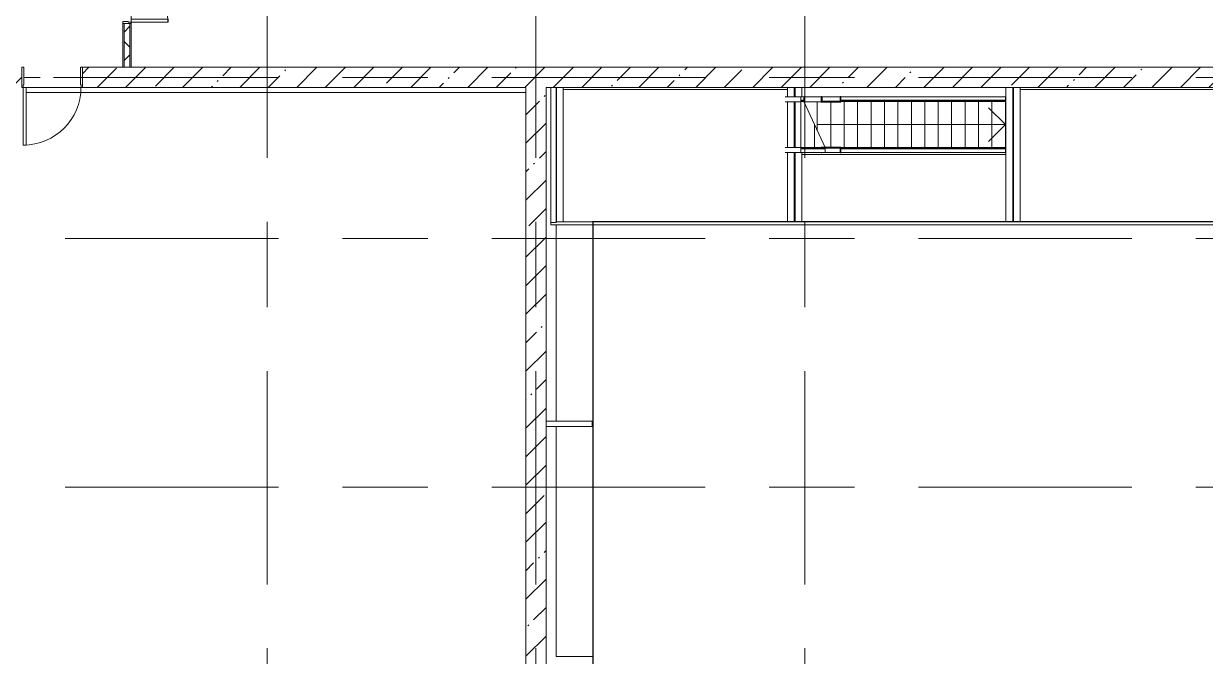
# Model space of a CAD drawing. Header units: millimetres. Extents: x 48966 to 155647, y -43515 to 26217.
# Drawn here: x 74307 to 91894, y -103 to 9317 of the extents above; entities that cross this region are included whole.
import ezdxf

# ---------------------------------------------------------------- set-up
doc = ezdxf.new("R2010")
doc.units = ezdxf.units.MM
doc.linetypes.add('IMPORT-01 Штриховая _2 мм_', pattern=[600, 400, -200])
doc.linetypes.add('Осевые', pattern=[6350, 1270, -952.5, 3175, -952.5])
for name, color, linetype, lineweight in [('_Разделитель помещений_', 7, 'IMPORT-01 Штриховая _2 мм_', 9), ('Двери', 7, 'Continuous', 9), ('Каркас несущий', 7, 'Continuous', 9), ('Каркас несущий-1', 7, 'Continuous', 25), ('Каркас_Импост', 7, 'Continuous', 9), ('Контуры', 7, 'Continuous', 9), ('Линии подступенков-1', 7, 'Continuous', 9), ('Линии свеса', 7, 'Continuous', 9), ('Марки вырезов', 7, 'Continuous', 9), ('Общие ребра', 7, 'Continuous', 9), ('Ограждение', 7, 'Continuous', 9), ('Оси-2', 7, 'Осевые', 9), ('Панель', 7, 'Continuous', 9), ('Перекрытия', 7, 'Continuous', 9), ('Поручни', 7, 'Continuous', 9), ('Стены-1', 7, 'Continuous', 18), ('Стрелки вверх', 7, 'Continuous', 9), ('Штриховка разреза-1', 7, 'Continuous', 9)]:
    doc.layers.add(name, color=color, linetype=linetype, lineweight=lineweight)
pattern_1 = [(45, (0, 0), (-424.264, 424.264), [600, -100, 20, -100]), (45, (0, 424), (-424.264, 424.264), [])]

# ---------------------------------------------------------------- blocks, each defined once
blk = doc.blocks.new('Ограждение - Ограждение-583171-План 5-го этажа на отм_ _12_600')
at = {"layer": 'Поручни'}
for p, q in [((82152, 6369), (82152, 6386)), ((82152, 6367), (82152, 6380)), ((82152, 6323), (82152, 6373)), ((82152, 6367), (82152, 6371)), ((82237, 6386), (82232, 6386)), ((82232, 6373), (82237, 6373)), ((85787, 6386), (85777, 6386)), ((85777, 6373), (85787, 6373)), ((89037, 6386), (89027, 6386)), ((89027, 6373), (89037, 6373)), ((82152, 6323), (82778, 6323)), ((82782, 6323), (102037, 6323))]:
    blk.add_line(p, q, dxfattribs=at)
blk = doc.blocks.new('Швеллеры стальные гнутые равнополочные  ГОСТ 8278-83_Гн_ - Гн200x80x5-592592-План 5-го этажа на отм_ _12_600')
at = {"layer": 'Каркас несущий'}
for p, q in [((-1005, 12), (-1005, 80)), ((-1005, 7), (-1005, 80)), ((-1005, 80), (1005, 80)), ((-1005, 80), (1005, 80)), ((-1005, 0), (1005, 0)), ((1005, 80), (1005, 7)), ((1005, 80), (1005, 12)), ((1005, 7), (1005, 0))]:
    blk.add_line(p, q, dxfattribs=at)
blk = doc.blocks.new('Уголки стальные горячекатанные равнополочные ГОСТ 8509-93 - L100x8-568910-План 5-го этажа на отм_ _12_600')
at = {"layer": 'Каркас несущий'}
for p, q in [((82237, 8367), (82337, 8367)), ((82237, 8367), (82237, 6367)), ((82241, 8367), (82238, 8367)), ((82329, 8367), (82317, 8367)), ((82333, 8367), (82330, 8367)), ((82337, 8367), (82337, 6367)), ((82337, 6367), (82237, 6367)), ((82238, 6367), (82241, 6367)), ((82317, 6367), (82329, 6367)), ((82330, 6367), (82333, 6367))]:
    blk.add_line(p, q, dxfattribs=at)
blk = doc.blocks.new('Ограждение - Ограждение-585888-План 5-го этажа на отм_ _12_600')
at = {"layer": 'Поручни'}
for p, q in [((82772, 6367), (82772, 6371)), ((104032, 6371), (82772, 6371)), ((82772, 6367), (104032, 6367))]:
    blk.add_line(p, q, dxfattribs=at)
blk = doc.blocks.new('Уголки стальные горячекатанные равнополочные ГОСТ 8509-93 - L100x8-V1-План 5-го этажа на отм_ _12_600')
at = {"layer": 'Каркас несущий'}
for p, q in [((88927, 8367), (89027, 8367)), ((88927, 6367), (88927, 8367)), ((88933, 8367), (88931, 8367)), ((88947, 8367), (88935, 8367)), ((89025, 8367), (89023, 8367)), ((89027, 6367), (89027, 8367)), ((89027, 6367), (88927, 6367)), ((88931, 6367), (88933, 6367)), ((88935, 6367), (88947, 6367)), ((89023, 6367), (89025, 6367))]:
    blk.add_line(p, q, dxfattribs=at)
blk = doc.blocks.new('Уголки стальные горячекатанные равнополочные ГОСТ 8509-93 - L100x8-V3-План 5-го этажа на отм_ _12_600')
at = {"layer": 'Каркас несущий'}
for p, q in [((85677, 8367), (85777, 8367)), ((85677, 8227), (85677, 8367)), ((85683, 8367), (85681, 8367)), ((85697, 8367), (85685, 8367)), ((85775, 8367), (85773, 8367)), ((85777, 8227), (85777, 8367)), ((85677, 7473), (85677, 8151)), ((85777, 7473), (85777, 8151)), ((85677, 6367), (85677, 7397)), ((85777, 6367), (85777, 7397)), ((85777, 6367), (85677, 6367)), ((85681, 6367), (85683, 6367)), ((85685, 6367), (85697, 6367)), ((85773, 6367), (85775, 6367))]:
    blk.add_line(p, q, dxfattribs=at)
blk = doc.blocks.new('Уголки стальные горячекатанные равнополочные ГОСТ 8509-93 - L100x8-V4-План 5-го этажа на отм_ _12_600')
at = {"layer": 'Каркас несущий'}
for p, q in [((85787, 8367), (85887, 8367)), ((85787, 8367), (85787, 8227)), ((85791, 8367), (85788, 8367)), ((85879, 8367), (85867, 8367)), ((85883, 8367), (85880, 8367)), ((85887, 8367), (85887, 8227)), ((85787, 8151), (85787, 7473)), ((85787, 7397), (85787, 6367)), ((85887, 7397), (85887, 6367)), ((85887, 6367), (85787, 6367)), ((85788, 6367), (85791, 6367)), ((85867, 6367), (85879, 6367)), ((85880, 6367), (85883, 6367))]:
    blk.add_line(p, q, dxfattribs=at)
blk = doc.blocks.new('Ограждение - Ограждение-591092-План 5-го этажа на отм_ _12_600')
at = {"layer": 'Поручни'}
for p, q in [((82778, 6373), (82778, -13737)), ((82778, 6373), (82782, 6373)), ((82782, -13733), (82782, 6373))]:
    blk.add_line(p, q, dxfattribs=at)
blk = doc.blocks.new('Швеллеры стальные гнутые равнополочные  ГОСТ 8278-83_Гн_ - Гн160x80x5-592820-План 5-го этажа на отм_ _12_600')
at = {"layer": 'Каркас несущий'}
for p, q in [((-350, 12), (-350, 80)), ((-350, 7), (-350, 80)), ((-350, 80), (337, 80)), ((-350, 80), (337, 80)), ((-350, 12), (-350, 7)), ((-350, 7), (-350, 12)), ((-350, 7), (-350, 2)), ((-350, 2), (-350, 7)), ((-350, 0), (337, 0)), ((337, 80), (337, 7)), ((337, 80), (337, 12)), ((337, 12), (337, 7)), ((337, 7), (337, 12)), ((337, 7), (337, 0)), ((337, 2), (337, 7))]:
    blk.add_line(p, q, dxfattribs=at)
blk = doc.blocks.new('Ограждение - Ограждение-614721-План 5-го этажа на отм_ _12_600')
at = {"layer": 'Поручни'}
for p, q in [((86462, 8226), (86465, 8226)), ((86471, 8226), (88918, 8226)), ((86471, 8176), (88918, 8176)), ((86471, 8163), (88918, 8163)), ((88918, 8226), (88918, 8176)), ((88918, 8182), (88918, 8178)), ((88918, 8182), (88918, 8163))]:
    blk.add_line(p, q, dxfattribs=at)
blk = doc.blocks.new('Ограждение - Ограждение-614725-План 5-го этажа на отм_ _12_600')
at = {"layer": 'Поручни'}
for p, q in [((86471, 7464), (88918, 7464)), ((86471, 7451), (88918, 7451)), ((86471, 7401), (88918, 7401)), ((88918, 7464), (88918, 7445)), ((88918, 7451), (88918, 7401)), ((88918, 7449), (88918, 7445))]:
    blk.add_line(p, q, dxfattribs=at)
blk = doc.blocks.new('Ограждение - Ограждение-616430-План 5-го этажа на отм_ _12_600')
at = {"layer": 'Поручни'}
for p, q in [((85874, 8226), (85916, 8226)), ((85874, 8176), (85874, 8226)), ((85874, 8178), (85874, 8182)), ((85874, 8163), (85874, 8182)), ((85874, 8176), (85916, 8176)), ((85874, 8163), (85916, 8163)), ((85916, 8176), (85916, 8226)), ((85916, 8176), (85916, 8226)), ((85916, 8176), (85916, 8226)), ((85916, 8178), (85916, 8182)), ((85916, 8163), (85916, 8182)), ((85916, 8163), (85916, 8182))]:
    blk.add_line(p, q, dxfattribs=at)
blk = doc.blocks.new('Ограждение - Ограждение-616434-План 5-го этажа на отм_ _12_600')
at = {"layer": 'Поручни'}
for p, q in [((85874, 7464), (86236, 7464)), ((85874, 7445), (85874, 7464)), ((85874, 7451), (86236, 7451)), ((85874, 7401), (85874, 7451)), ((85874, 7445), (85874, 7449)), ((85874, 7401), (86236, 7401)), ((86236, 7445), (86236, 7464)), ((86236, 7445), (86236, 7464)), ((86236, 7401), (86236, 7451)), ((86236, 7401), (86236, 7451)), ((86236, 7401), (86236, 7451)), ((86236, 7445), (86236, 7449))]:
    blk.add_line(p, q, dxfattribs=at)
blk = doc.blocks.new('Дверь - Однопольная - ДВ2_21х9-6240738-План 5-го этажа на отм_ _12_600')
at = {"layer": 'Двери'}
for p, q in [((-429, -150), (-389, -150)), ((-429, -1008), (-429, -150)), ((-389, -150), (-389, -1008)), ((-389, -1008), (-429, -1008))]:
    blk.add_line(p, q, dxfattribs=at)
blk.add_arc((-429, -150), 858, 270, 0, dxfattribs=at)
at = {"layer": 'Каркас_Импост'}
for p, q in [((-450, 150), (-420, 150)), ((-450, -150), (-450, 150)), ((-420, 150), (-420, -110)), ((420, 150), (450, 150)), ((420, -110), (420, 150)), ((450, 150), (450, -150)), ((-430, -150), (-450, -150)), ((-430, -110), (-430, -150)), ((-420, -110), (-430, -110)), ((430, -110), (420, -110)), ((430, -150), (430, -110)), ((450, -150), (430, -150))]:
    blk.add_line(p, q, dxfattribs=at)
at = {"layer": 'Панель'}
for p, q in [((-389, -150), (-429, -150)), ((-429, -150), (-429, -1008)), ((-389, -1008), (-389, -150)), ((-429, -1008), (-389, -1008))]:
    blk.add_line(p, q, dxfattribs=at)
blk = doc.blocks.new('Дверь - Полуторная_001 - ДВ20_21-15-6256104-План 5-го этажа на отм_ _12_600')
at = {"layer": 'Двери'}
for p, q in [((-684, 972), (-729, 972)), ((-729, 972), (-729, 62)), ((-684, 62), (-684, 972)), ((684, 62), (684, 612)), ((684, 612), (729, 612)), ((729, 612), (729, 62)), ((-729, 62), (-684, 62)), ((729, 62), (684, 62))]:
    blk.add_line(p, q, dxfattribs=at)
for centre, radius, start, end in [((-729, 62), 909, 360, 90), ((729, 62), 549, 90, 180)]:
    blk.add_arc(centre, radius, start, end, dxfattribs=at)
at = {"layer": 'Каркас_Импост'}
for p, q in [((-730, 62), (-750, 62)), ((-750, 62), (-750, -62)), ((-730, 18), (-730, 62)), ((-720, 18), (-730, 18)), ((-720, -62), (-720, 18)), ((730, 18), (720, 18)), ((720, 18), (720, -62)), ((750, 62), (730, 62)), ((730, 62), (730, 18)), ((750, -62), (750, 62)), ((-750, -62), (-720, -62)), ((720, -62), (750, -62))]:
    blk.add_line(p, q, dxfattribs=at)
at = {"layer": 'Панель'}
for p, q in [((-729, 972), (-684, 972)), ((-729, 62), (-729, 972)), ((-684, 972), (-684, 62)), ((684, 612), (684, 62)), ((729, 612), (684, 612)), ((729, 62), (729, 612)), ((-684, 62), (-729, 62)), ((684, 62), (729, 62))]:
    blk.add_line(p, q, dxfattribs=at)

msp = doc.modelspace()

# ---------------------------------------------------------------- hatches: boundary and pattern name
at = {"layer": 'Штриховка разреза-1'}
h = msp.add_hatch(dxfattribs=at)
h.set_pattern_fill('FP_3', color=256, style=0, pattern_type=2)
h.set_pattern_definition([(45, (0, 0), (-212.132, 212.132), []), (135, (0, 0), (-212.132, -212.132), [])])
h.paths.add_polyline_path([(75886.6, 8667.1), (75886.6, 9317.1), (75801.6, 9317.1), (75801.6, 8667.1)], flags=0)
h.paths.add_polyline_path([(75886.6, 10817.1), (75886.6, 11537), (75801.6, 11537), (75801.6, 10817.1)], flags=0)
h = msp.add_hatch(dxfattribs=at)
h.set_pattern_fill('FP_2', color=256, style=0, pattern_type=2)
h.set_pattern_definition(pattern_1)
h.paths.add_polyline_path([(104181.6, 8367.1), (104181.6, 8667.1), (104081.6, 8667.1), (104081.6, 8367.1)], flags=0)
h.paths.add_polyline_path([(102396.6, 8367.1), (103181.6, 8367.1), (103181.6, 8667.1), (75181.6, 8667.1), (75181.6, 8367.1), (101980.2, 8367.1)], flags=0)
h.paths.add_polyline_path([(73879.6, 8367.1), (74281.6, 8367.1), (74281.6, 8667.1), (73731.6, 8667.1), (73731.6, 8367.1)], flags=0)
h.paths.add_polyline_path([(71781.6, 8367.1), (72231.6, 8367.1), (72231.6, 8667.1), (69431.6, 8667.1), (69431.6, 8367.1), (71578.2, 8367.1)], flags=0)
h = msp.add_hatch(dxfattribs=at)
h.set_pattern_fill('FP_2', color=256, style=0, pattern_type=2)
h.set_pattern_definition(pattern_1)
h.paths.add_polyline_path([(82081.6, -15732.9), (82081.6, 8367.1), (81781.6, 8367.1), (81781.6, -15732.9)], flags=0)

# ---------------------------------------------------------------- linework, layer by layer
at = {"layer": '_Разделитель помещений_'}
msp.add_line((75151.6, 8517.1), (74311.6, 8517.1), dxfattribs=at)
at = {"layer": 'Каркас несущий'}
for p, q in [((85639.6, 8227.1), (86175.9, 8227.1)), ((85639.6, 8151.1), (85874.4, 8151.1)), ((85913.9, 8151.1), (86175.9, 8151.1)), ((86465.6, 8227.1), (85923.9, 8227.1)), ((85639.6, 7473.1), (85874.4, 7473.1)), ((85639.6, 7397.1), (86175.9, 7397.1)), ((85913.9, 7473.1), (86076.4, 7473.1)), ((85923.9, 7397.1), (86465.6, 7397.1)), ((86115.1, 7473.1), (86175.9, 7473.1))]:
    msp.add_line(p, q, dxfattribs=at)
at = {"layer": 'Каркас несущий-1'}
for p, q in [((86181, 8227.1), (86175.9, 8227.1)), ((86175.9, 8227.1), (86175.9, 8151.1)), ((86175.9, 8151.1), (86470.7, 8151.1)), ((86189.1, 8165.8), (86189.1, 8221.6)), ((86443.5, 8156.3), (86203.1, 8156.3)), ((86457.5, 8221.6), (86457.5, 8165.8)), ((86470.7, 8227.1), (86465.6, 8227.1)), ((86470.7, 8151.1), (86470.7, 8227.1)), ((86470.7, 7473.1), (86175.9, 7473.1)), ((86175.9, 7473.1), (86175.9, 7464.4)), ((86175.9, 7400.7), (86175.9, 7397.1)), ((86175.9, 7397.1), (86181, 7397.1)), ((86203.1, 7467.9), (86443.5, 7467.9)), ((86457.5, 7458.4), (86457.5, 7402.6)), ((86465.6, 7397.1), (86470.7, 7397.1)), ((86470.7, 7397.1), (86470.7, 7473.1))]:
    msp.add_line(p, q, dxfattribs=at)
at = {"layer": 'Каркас несущий-1', "flags": 128}
for points in [[(86189.1, 8221.6), (86189, 8222.7), (86188.5, 8223.7), (86187.8, 8224.7), (86186.8, 8225.5), (86185.5, 8226.2), (86184.1, 8226.7), (86182.6, 8227), (86181, 8227.1)], [(86203.1, 8156.3), (86200.4, 8156.5), (86197.8, 8157), (86195.4, 8157.9), (86193.2, 8159.1), (86191.5, 8160.5), (86190.2, 8162.2), (86189.4, 8164), (86189.1, 8165.8)], [(86457.5, 8165.8), (86457.2, 8164), (86456.4, 8162.2), (86455.1, 8160.5), (86453.4, 8159.1), (86451.2, 8157.9), (86448.8, 8157), (86446.2, 8156.5), (86443.5, 8156.3)], [(86465.6, 8227.1), (86464, 8227), (86462.5, 8226.7), (86461.1, 8226.2), (86459.8, 8225.5), (86458.8, 8224.7), (86458.1, 8223.7), (86457.6, 8222.7), (86457.5, 8221.6)], [(86181, 7397.1), (86182.6, 7397.2), (86184.1, 7397.5), (86185.5, 7398), (86186.8, 7398.7), (86187.8, 7399.6), (86188.5, 7400.5)], [(86191.5, 7463.7), (86193.2, 7465.1), (86195.4, 7466.3), (86197.8, 7467.2), (86200.4, 7467.7), (86203.1, 7467.9)], [(86443.5, 7467.9), (86446.2, 7467.7), (86448.8, 7467.2), (86451.2, 7466.3), (86453.4, 7465.1), (86455.1, 7463.7), (86456.4, 7462.1), (86457.2, 7460.3), (86457.5, 7458.4)], [(86457.5, 7402.6), (86457.6, 7401.5), (86458.1, 7400.5), (86458.8, 7399.6), (86459.8, 7398.7), (86461.1, 7398), (86462.5, 7397.5), (86464, 7397.2), (86465.6, 7397.1)]]:
    msp.add_lwpolyline(points, dxfattribs=at)
at = {"layer": 'Контуры'}
for p, q in [((85874.4, 8156.5), (85874.4, 7470.6)), ((85874.4, 8156.5), (85916.5, 8156.5)), ((86118.4, 8151.1), (86118.4, 7723.5)), ((86470.7, 8156.5), (88918.4, 8156.5)), ((88918.4, 8156.5), (88918.4, 7470.6)), ((85874.4, 7470.6), (86236.3, 7470.6)), ((86470.7, 7470.6), (88918.4, 7470.6))]:
    msp.add_line(p, q, dxfattribs=at)
at = {"layer": 'Линии подступенков-1'}
for p, q in [((85874.4, 8156.5), (85874.4, 7470.6)), ((86118.4, 8151.1), (86118.4, 7723.5)), ((86318.4, 8151.1), (86318.4, 7473.1)), ((86518.4, 8156.5), (86518.4, 7470.6)), ((86718.4, 8156.5), (86718.4, 7470.6)), ((86918.4, 8156.5), (86918.4, 7470.6)), ((87118.4, 8156.5), (87118.4, 7470.6)), ((87318.4, 8156.5), (87318.4, 7470.6)), ((87518.4, 8156.5), (87518.4, 7470.6)), ((87718.4, 8156.5), (87718.4, 7470.6)), ((87918.4, 8156.5), (87918.4, 7470.6)), ((88118.4, 8156.5), (88118.4, 7470.6)), ((88318.4, 8156.5), (88318.4, 7470.6)), ((88518.4, 8156.5), (88518.4, 7470.6)), ((88718.4, 8156.5), (88718.4, 7470.6)), ((86076.4, 7813.6), (86076.4, 7470.6))]:
    msp.add_line(p, q, dxfattribs=at)
at = {"layer": 'Линии свеса'}
for p, q in [((86318.4, 8151.1), (86318.4, 7473.1)), ((86518.4, 8156.5), (86518.4, 7470.6)), ((86718.4, 8156.5), (86718.4, 7470.6)), ((86918.4, 8156.5), (86918.4, 7470.6)), ((87118.4, 8156.5), (87118.4, 7470.6)), ((87318.4, 8156.5), (87318.4, 7470.6)), ((87518.4, 8156.5), (87518.4, 7470.6)), ((87718.4, 8156.5), (87718.4, 7470.6)), ((87918.4, 8156.5), (87918.4, 7470.6)), ((88118.4, 8156.5), (88118.4, 7470.6)), ((88318.4, 8156.5), (88318.4, 7470.6)), ((88518.4, 8156.5), (88518.4, 7470.6)), ((88718.4, 8156.5), (88718.4, 7470.6)), ((86076.4, 7813.6), (86076.4, 7470.6))]:
    msp.add_line(p, q, dxfattribs=at)
at = {"layer": 'Марки вырезов'}
msp.add_line((86236.3, 7470.6), (85916.5, 8156.5), dxfattribs=at)
at = {"layer": 'Общие ребра'}
for p, q in [((75781.6, 9317.1), (75781.6, 8669.1)), ((75801.6, 9317.1), (75801.6, 8667.1)), ((75886.6, 9317.1), (75886.6, 8667.1)), ((75906.6, 8667.1), (75906.6, 9317.1)), ((75781.6, 8667.1), (75181.6, 8667.1)), ((75781.6, 8667.1), (75801.6, 8667.1)), ((75801.6, 8667.1), (75886.6, 8667.1)), ((75886.6, 8667.1), (75906.6, 8667.1)), ((103181.6, 8667.1), (75908.6, 8667.1)), ((75181.6, 8367.1), (81779.6, 8367.1))]:
    msp.add_line(p, q, dxfattribs=at)
at = {"layer": 'Оси-2'}
for p, q in [((77931.6, 25417.1), (77931.6, -41737.8)), ((81931.6, 25417.1), (81931.6, -41737.8)), ((85931.6, 25417.1), (85931.6, -41737.8)), ((150171.6, 8517.1), (50565.6, 8517.1)), ((150171.6, 6117.1), (50565.6, 6117.1)), ((150171.6, 2417.1), (50565.6, 2417.1))]:
    msp.add_line(p, q, dxfattribs=at)
at = {"layer": 'Перекрытия'}
for p, q in [((75906.6, 11517), (75906.6, 8667.1)), ((75906.6, 9317.1), (75906.6, 10817.1)), ((75781.6, 8667.1), (75781.6, 9317.1)), ((75781.6, 9317.1), (75906.6, 9317.1)), ((75181.6, 8367.1), (75181.6, 8667.1)), ((75181.6, 8667.1), (75781.6, 8667.1)), ((75906.6, 8667.1), (103181.6, 8667.1)), ((74281.6, 8367.1), (75181.6, 8367.1)), ((81781.6, 8291.6), (74342.6, 8291.6)), ((85676.6, 8338), (82336.6, 8338)), ((82336.6, 8338), (82336.6, 6367.1)), ((85676.6, 8227.1), (85676.6, 8338)), ((92076.6, 8338), (89136.6, 8338)), ((89136.6, 8338), (89136.6, 6367.1)), ((85676.6, 7473.1), (85676.6, 8151.1)), ((85676.6, 6367.1), (85676.6, 7397.1)), ((88926.6, 7367.1), (85886.6, 7367.1)), ((85886.6, 7367.1), (85886.6, 6367.1)), ((88926.6, 6367.1), (88926.6, 7367.1)), ((82336.6, 6367.1), (82777.6, 6367.1)), ((82781.6, 6367.1), (85676.6, 6367.1)), ((85886.6, 6367.1), (88926.6, 6367.1)), ((89136.6, 6367.1), (92076.6, 6367.1)), ((82777.6, 6322.6), (82231.6, 6322.6)), ((82231.6, 6322.6), (82231.6, 3397.1)), ((82781.6, 3397.1), (82781.6, 6322.6)), ((82231.6, 3397.1), (82777.6, 3397.1)), ((82777.6, 3317.1), (82231.6, 3317.1)), ((82231.6, 3317.1), (82231.6, -102.9)), ((82781.6, -102.9), (82781.6, 3317.1)), ((82231.6, -102.9), (82777.6, -102.9))]:
    msp.add_line(p, q, dxfattribs=at)
at = {"layer": 'Стены-1'}
for p, q in [((75906.6, 9317.1), (75781.6, 9317.1)), ((75181.6, 8667.1), (75181.6, 8367.1)), ((75781.6, 8669.1), (75781.6, 8667.1)), ((75908.6, 8667.1), (75906.6, 8667.1)), ((81779.6, 8367.1), (81781.6, 8367.1)), ((81781.6, 8367.1), (81781.6, -15732.9)), ((82081.6, 8367.1), (103181.6, 8367.1)), ((82081.6, -15732.9), (82081.6, 8367.1))]:
    msp.add_line(p, q, dxfattribs=at)
at = {"layer": 'Стрелки вверх'}
for p, q in [((88918.4, 7813.6), (88668.4, 8063.6)), ((86118.4, 7813.6), (86318.4, 7813.6)), ((86318.4, 7813.6), (86518.4, 7813.6)), ((86518.4, 7813.6), (86718.4, 7813.6)), ((86718.4, 7813.6), (86918.4, 7813.6)), ((86918.4, 7813.6), (87118.4, 7813.6)), ((87118.4, 7813.6), (87318.4, 7813.6)), ((87318.4, 7813.6), (87518.4, 7813.6)), ((87518.4, 7813.6), (87718.4, 7813.6)), ((87718.4, 7813.6), (87918.4, 7813.6)), ((87918.4, 7813.6), (88118.4, 7813.6)), ((88118.4, 7813.6), (88318.4, 7813.6)), ((88318.4, 7813.6), (88518.4, 7813.6)), ((88518.4, 7813.6), (88718.4, 7813.6)), ((88918.4, 7813.6), (88668.4, 7563.6)), ((88718.4, 7813.6), (88918.4, 7813.6))]:
    msp.add_line(p, q, dxfattribs=at)

# ---------------------------------------------------------------- block references
at = {"layer": 'Двери', "rotation": 269.9999999999999}
msp.add_blockref('Дверь - Полуторная_001 - ДВ20_21-15-6256104-План 5-го этажа на отм_ _12_600', (75844.1, 10067.1), dxfattribs=at)
at = {"layer": 'Двери'}
msp.add_blockref('Дверь - Однопольная - ДВ2_21х9-6240738-План 5-го этажа на отм_ _12_600', (74731.6, 8517.1), dxfattribs=at)
at = {"layer": 'Каркас несущий', "rotation": 270.0000000000014}
msp.add_blockref('Швеллеры стальные гнутые равнополочные  ГОСТ 8278-83_Гн_ - Гн200x80x5-592592-План 5-го этажа на отм_ _12_600', (82151.6, 7362.1), dxfattribs=at)
at = {"layer": 'Каркас несущий'}
for name, p in [('Уголки стальные горячекатанные равнополочные ГОСТ 8509-93 - L100x8-568910-План 5-го этажа на отм_ _12_600', (0, 0)), ('Уголки стальные горячекатанные равнополочные ГОСТ 8509-93 - L100x8-V3-План 5-го этажа на отм_ _12_600', (0, 0)), ('Уголки стальные горячекатанные равнополочные ГОСТ 8509-93 - L100x8-V4-План 5-го этажа на отм_ _12_600', (0, 0)), ('Уголки стальные горячекатанные равнополочные ГОСТ 8509-93 - L100x8-V1-План 5-го этажа на отм_ _12_600', (0, 0)), ('Уголки стальные горячекатанные равнополочные ГОСТ 8509-93 - L100x8-568910-План 5-го этажа на отм_ _12_600', (6800, 0)), ('Швеллеры стальные гнутые равнополочные  ГОСТ 8278-83_Гн_ - Гн160x80x5-592820-План 5-го этажа на отм_ _12_600', (82431.6, 3317.1))]:
    msp.add_blockref(name, p, dxfattribs=at)
at = {"layer": 'Ограждение'}
for name in ['Ограждение - Ограждение-616430-План 5-го этажа на отм_ _12_600', 'Ограждение - Ограждение-614721-План 5-го этажа на отм_ _12_600', 'Ограждение - Ограждение-616434-План 5-го этажа на отм_ _12_600', 'Ограждение - Ограждение-614725-План 5-го этажа на отм_ _12_600', 'Ограждение - Ограждение-583171-План 5-го этажа на отм_ _12_600', 'Ограждение - Ограждение-585888-План 5-го этажа на отм_ _12_600', 'Ограждение - Ограждение-591092-План 5-го этажа на отм_ _12_600']:
    msp.add_blockref(name, (0, 0), dxfattribs=at)

doc.saveas('drawing.dxf')
